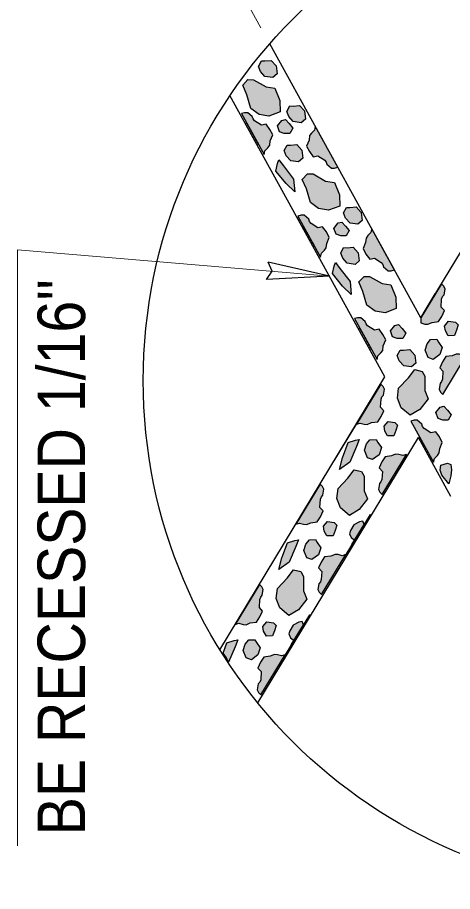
# Model space of a CAD drawing. Extents: x -3326 to 392, y -495 to 2248.
# Drawn here: x -1242.1 to -1123.1, y -148.1 to 90.8 of the extents above; entities that cross this region are included whole.
import ezdxf

# ---------------------------------------------------------------- set-up
doc = ezdxf.new("R2010")
doc.units = 0
doc.header["$LTSCALE"] = 5.2
doc.layers.add('1', color=7, linetype='Continuous', lineweight=25)

msp = doc.modelspace()

# ---------------------------------------------------------------- hatches: boundary and pattern name
at = {"layer": '1'}
for points in [[(-1174.456, 78.948), (-1172.742, 79.112), (-1171.359, 77.588), (-1171.107, 75.383), (-1172.245, 74.392), (-1174.403, 74.706), (-1175.638, 76.07), (-1176.166, 77.464), (-1175.378, 78.981)], [(-1173.322, 63.883), (-1176.028, 64.315), (-1178.263, 65.969), (-1179.356, 69.697), (-1180.499, 72.314), (-1179.05, 73.834), (-1177.541, 73.825), (-1174.113, 71.867), (-1171.739, 71.491), (-1170.353, 68.105), (-1170.278, 65.02)], [(-1174.655, 53.353), (-1174.399, 54.394), (-1173.582, 55.205), (-1173.114, 55.884), (-1172.952, 57.117), (-1172.286, 58.747), (-1173.053, 60.248), (-1174.078, 61.668), (-1175.363, 61.38), (-1177.227, 62.578), (-1177.65, 63.126), (-1177.863, 63.731), (-1179.108, 64.788), (-1179.957, 64.801), (-1180.837, 64.562)], [(-1166.705, 66.626), (-1164.99, 66.79), (-1163.608, 65.267), (-1163.355, 63.062), (-1164.494, 62.072), (-1166.653, 62.385), (-1167.887, 63.749), (-1168.414, 65.142), (-1167.627, 66.659)], [(-1169.143, 59.158), (-1170.41, 59.602), (-1170.993, 61.204), (-1169.826, 62.69), (-1168.822, 62.943), (-1167.787, 61.83), (-1166.818, 60.619), (-1167.633, 59.148)], [(-1160.644, 61.08), (-1160.9, 60.038), (-1161.717, 59.228), (-1162.185, 58.548), (-1162.348, 57.316), (-1163.013, 55.686), (-1162.247, 54.185), (-1161.223, 52.764), (-1159.937, 53.053), (-1158.072, 51.855), (-1157.649, 51.307), (-1157.437, 50.702), (-1156.191, 49.645), (-1155.342, 49.633), (-1154.463, 49.872)], [(-1167.418, 55.922), (-1165.703, 56.086), (-1164.321, 54.562), (-1164.068, 52.358), (-1165.207, 51.368), (-1167.365, 51.681), (-1168.599, 53.045), (-1169.127, 54.438), (-1168.339, 55.955)], [(-1169.362, 50.279), (-1166.574, 46.643), (-1166.268, 43.143), (-1168.626, 45.453), (-1171.403, 48.853), (-1170.967, 50.898), (-1170.605, 51.879)], [(-1157.012, 38.145), (-1159.717, 38.577), (-1161.954, 40.231), (-1163.047, 43.958), (-1164.189, 46.576), (-1162.741, 48.097), (-1161.231, 48.087), (-1157.803, 46.128), (-1155.429, 45.753), (-1154.043, 42.367), (-1153.967, 39.283)], [(-1151.178, 38.89), (-1149.464, 39.054), (-1148.082, 37.53), (-1147.829, 35.325), (-1148.967, 34.336), (-1151.127, 34.648), (-1152.361, 36.013), (-1152.888, 37.407), (-1152.1, 38.923)], [(-1159.202, 25.332), (-1158.946, 26.373), (-1158.129, 27.184), (-1157.661, 27.863), (-1157.498, 29.096), (-1156.832, 30.726), (-1157.599, 32.227), (-1158.623, 33.648), (-1159.909, 33.359), (-1161.773, 34.557), (-1162.197, 35.105), (-1162.409, 35.71), (-1163.655, 36.767), (-1164.504, 36.779), (-1165.383, 36.54)], [(-1153.688, 31.137), (-1154.956, 31.581), (-1155.539, 33.183), (-1154.373, 34.669), (-1153.368, 34.922), (-1152.332, 33.808), (-1151.364, 32.598), (-1152.178, 31.128)], [(-1145.191, 33.058), (-1145.447, 32.018), (-1146.263, 31.207), (-1146.732, 30.528), (-1146.894, 29.295), (-1147.56, 27.665), (-1146.793, 26.163), (-1145.768, 24.743), (-1144.483, 25.032), (-1142.618, 23.834), (-1142.196, 23.286), (-1141.983, 22.681), (-1140.738, 21.624), (-1139.888, 21.611), (-1139.009, 21.85)], [(-1151.963, 27.901), (-1150.249, 28.065), (-1148.868, 26.541), (-1148.614, 24.336), (-1149.753, 23.347), (-1151.912, 23.659), (-1153.146, 25.024), (-1153.673, 26.418), (-1152.885, 27.934)], [(-1153.908, 22.258), (-1151.121, 18.623), (-1150.815, 15.123), (-1153.173, 17.431), (-1155.949, 20.831), (-1155.513, 22.876), (-1155.151, 23.858)], [(-1141.558, 10.123), (-1144.264, 10.556), (-1146.5, 12.21), (-1147.592, 15.938), (-1148.736, 18.555), (-1147.288, 20.075), (-1145.778, 20.066), (-1142.35, 18.108), (-1139.976, 17.733), (-1138.59, 14.347), (-1138.514, 11.261)], [(-1131.781, 8.763), (-1131.769, 7.348), (-1130.659, 7.044), (-1129.837, 6.977), (-1128.688, 7.451), (-1126.943, 7.687), (-1126.024, 9.1), (-1125.303, 10.696), (-1126.194, 11.667), (-1126.086, 13.88), (-1125.822, 14.52), (-1125.404, 15.006), (-1125.109, 16.613), (-1125.521, 17.355), (-1126.167, 17.998)], [(-1143.748, -2.689), (-1143.493, -1.648), (-1142.676, -0.837), (-1142.207, -0.158), (-1142.044, 1.074), (-1141.379, 2.704), (-1142.146, 4.206), (-1143.17, 5.626), (-1144.456, 5.338), (-1146.32, 6.536), (-1146.743, 7.083), (-1146.956, 7.688), (-1148.201, 8.745), (-1149.051, 8.758), (-1149.929, 8.519)], [(-1125.018, 5.167), (-1125.266, 6.487), (-1124.168, 7.792), (-1122.298, 7.521), (-1121.578, 6.777), (-1122.027, 5.324), (-1122.592, 3.881), (-1124.273, 3.853)], [(-1138.235, 3.116), (-1139.503, 3.559), (-1140.086, 5.162), (-1138.919, 6.648), (-1137.915, 6.901), (-1136.879, 5.788), (-1135.911, 4.578), (-1136.725, 3.106)], [(-1126.963, 2.058), (-1125.966, 0.653), (-1126.598, -1.304), (-1128.383, -2.623), (-1129.808, -2.13), (-1130.613, -0.103), (-1130.046, 1.648), (-1129.102, 2.8), (-1127.394, 2.873)], [(-1136.51, -0.121), (-1134.795, 0.044), (-1133.413, -1.48), (-1133.16, -3.685), (-1134.299, -4.675), (-1136.457, -4.362), (-1137.692, -2.998), (-1138.22, -1.604), (-1137.432, -0.088)], [(-1119.115, -1.241), (-1120.145, -1.538), (-1121.255, -1.235), (-1122.078, -1.167), (-1123.227, -1.642), (-1124.972, -1.878), (-1125.89, -3.291), (-1126.611, -4.887), (-1125.72, -5.858), (-1125.828, -8.071), (-1126.092, -8.711), (-1126.51, -9.197), (-1126.805, -10.803), (-1126.393, -11.546), (-1125.748, -12.188)], [(-1137.183, -15.827), (-1138.158, -13.266), (-1137.839, -10.503), (-1135.153, -7.697), (-1133.454, -5.401), (-1131.414, -5.898), (-1130.669, -7.212), (-1130.658, -11.159), (-1129.799, -13.404), (-1132.043, -16.294), (-1134.679, -17.898)], [(-1149.381, -20.318), (-1148.351, -20.021), (-1147.241, -20.324), (-1146.418, -20.392), (-1145.269, -19.918), (-1143.524, -19.683), (-1142.606, -18.268), (-1141.885, -16.672), (-1142.776, -15.703), (-1142.668, -13.489), (-1142.404, -12.849), (-1141.986, -12.363), (-1141.691, -10.757), (-1142.102, -10.013), (-1142.748, -9.371)], [(-1125.8, -19.217), (-1127.068, -18.773), (-1127.652, -17.17), (-1126.484, -15.684), (-1125.48, -15.431), (-1124.445, -16.544), (-1123.477, -17.755), (-1124.291, -19.226)], [(-1141.6, -22.203), (-1141.848, -20.883), (-1140.749, -19.578), (-1138.88, -19.848), (-1138.159, -20.593), (-1138.608, -22.045), (-1139.174, -23.488), (-1140.855, -23.516)], [(-1128.294, -30.711), (-1128.038, -29.669), (-1127.222, -28.858), (-1126.753, -28.179), (-1126.591, -26.947), (-1125.925, -25.317), (-1126.693, -23.815), (-1127.717, -22.395), (-1129.002, -22.683), (-1130.867, -21.486), (-1131.289, -20.938), (-1131.503, -20.332), (-1132.748, -19.276), (-1133.597, -19.263), (-1134.476, -19.502)], [(-1149.406, -26.44), (-1151.167, -30.669), (-1154.048, -32.679), (-1153.223, -29.485), (-1151.66, -25.382), (-1149.67, -24.741), (-1148.638, -24.564)], [(-1143.545, -25.311), (-1142.548, -26.716), (-1143.179, -28.673), (-1144.964, -29.993), (-1146.39, -29.499), (-1147.195, -27.472), (-1146.628, -25.722), (-1145.683, -24.569), (-1143.976, -24.496)], [(-1135.697, -28.609), (-1136.727, -28.908), (-1137.837, -28.604), (-1138.659, -28.537), (-1139.808, -29.01), (-1141.553, -29.246), (-1142.472, -30.659), (-1143.193, -32.256), (-1142.302, -33.226), (-1142.41, -35.439), (-1142.673, -36.079), (-1143.092, -36.566), (-1143.387, -38.172), (-1142.975, -38.914), (-1142.329, -39.557)], [(-1126.007, -34.238), (-1126.508, -32.931), (-1126.322, -31.497), (-1124.509, -30.967), (-1123.545, -31.345), (-1123.35, -32.852), (-1123.542, -34.476), (-1124.138, -36.601)], [(-1153.765, -43.196), (-1154.739, -40.635), (-1154.421, -37.872), (-1151.735, -35.066), (-1150.036, -32.77), (-1147.996, -33.267), (-1147.251, -34.581), (-1147.239, -38.528), (-1146.381, -40.773), (-1148.624, -43.663), (-1151.261, -45.267)], [(-1165.963, -47.688), (-1164.933, -47.39), (-1163.822, -47.693), (-1163, -47.761), (-1161.851, -47.287), (-1160.106, -47.051), (-1159.188, -45.638), (-1158.467, -44.042), (-1159.358, -43.071), (-1159.249, -40.858), (-1158.985, -40.218), (-1158.568, -39.732), (-1158.273, -38.125), (-1158.684, -37.383), (-1159.33, -36.74)], [(-1158.182, -49.571), (-1158.429, -48.251), (-1157.331, -46.946), (-1155.462, -47.217), (-1154.741, -47.961), (-1155.19, -49.414), (-1155.756, -50.857), (-1157.437, -50.884)], [(-1151.289, -50.298), (-1150.805, -51.331), (-1150.093, -51.885), (-1149.896, -52.067), (-1150.62, -53.242), (-1147.303, -47.768), (-1147.679, -46.883), (-1148.52, -47.05), (-1150.123, -47.865), (-1151.006, -49.424)], [(-1165.988, -53.809), (-1167.748, -58.038), (-1170.63, -60.048), (-1169.804, -56.853), (-1168.242, -52.751), (-1166.252, -52.109), (-1165.22, -51.933)], [(-1160.127, -52.68), (-1159.129, -54.084), (-1159.761, -56.042), (-1161.546, -57.361), (-1162.972, -56.868), (-1163.777, -54.84), (-1163.209, -53.09), (-1162.265, -51.938), (-1160.558, -51.864)], [(-1152.278, -55.978), (-1153.308, -56.276), (-1154.418, -55.973), (-1155.241, -55.905), (-1156.39, -56.379), (-1158.135, -56.615), (-1159.053, -58.028), (-1159.774, -59.624), (-1158.883, -60.595), (-1158.992, -62.808), (-1159.255, -63.448), (-1159.673, -63.934), (-1159.968, -65.541), (-1159.557, -66.283), (-1158.911, -66.926)], [(-1170.346, -70.564), (-1171.321, -68.003), (-1171.003, -65.241), (-1168.317, -62.434), (-1166.618, -60.138), (-1164.578, -60.636), (-1163.832, -61.949), (-1163.821, -65.897), (-1162.963, -68.142), (-1165.206, -71.032), (-1167.842, -72.636)], [(-1182.544, -75.056), (-1181.514, -74.758), (-1180.404, -75.062), (-1179.582, -75.129), (-1178.433, -74.656), (-1176.688, -74.42), (-1175.769, -73.006), (-1175.048, -71.41), (-1175.939, -70.44), (-1175.831, -68.227), (-1175.567, -67.587), (-1175.149, -67.1), (-1174.854, -65.494), (-1175.266, -64.751), (-1175.912, -64.108)], [(-1174.763, -76.94), (-1175.011, -75.62), (-1173.913, -74.315), (-1172.043, -74.586), (-1171.322, -75.33), (-1171.772, -76.782), (-1172.338, -78.225), (-1174.018, -78.253)], [(-1167.871, -77.668), (-1167.387, -78.699), (-1166.675, -79.254), (-1166.477, -79.436), (-1167.202, -80.61), (-1163.885, -75.137), (-1164.261, -74.251), (-1165.102, -74.419), (-1166.705, -75.234), (-1167.588, -76.793)], [(-1182.569, -81.178), (-1184.33, -85.407), (-1184.894, -84.18), (-1185.813, -82.892), (-1184.823, -80.119), (-1182.833, -79.478), (-1181.802, -79.302)], [(-1176.708, -80.048), (-1175.711, -81.453), (-1176.342, -83.411), (-1178.128, -84.73), (-1179.553, -84.237), (-1180.358, -82.209), (-1179.791, -80.459), (-1178.847, -79.307), (-1177.139, -79.233)], [(-1168.86, -83.347), (-1169.89, -83.645), (-1171, -83.342), (-1171.822, -83.274), (-1172.972, -83.748), (-1174.717, -83.983), (-1175.635, -85.398), (-1176.356, -86.993), (-1175.464, -87.963), (-1175.573, -90.177), (-1175.837, -90.817), (-1176.255, -91.303), (-1176.55, -92.909), (-1176.138, -93.653), (-1175.493, -94.294)]]:
    msp.add_hatch(color=256, dxfattribs=at).paths.add_polyline_path(points)

# ---------------------------------------------------------------- linework, layer by layer
at = {"layer": '1', "lineweight": 13}
msp.add_line((-1175.494, 88.025), (-1195.457, 124.223), dxfattribs=at)
at = {"layer": '1'}
for p, q in [((-1131.781, 8.763), (-1074.052, 104.073)), ((-1131.781, 8.763), (-1173.08, 83.648)), ((-1141.584, -7.423), (-1183.984, 69.459)), ((-1156.787, 20.148), (-1173.561, 23.907)), ((-1156.787, 20.148), (-1173.953, 19.242)), ((-1186.736, -81.968), (-1141.584, -7.423)), ((-1176.374, -96.518), (-1132.445, -23.992)), ((-1123.551, -40.118), (-1132.445, -23.992))]:
    msp.add_line(p, q, dxfattribs=at)
for points in [[(-1174.456, 78.948), (-1172.742, 79.112), (-1171.359, 77.588), (-1171.107, 75.383), (-1172.245, 74.392), (-1174.403, 74.706), (-1175.638, 76.07), (-1176.166, 77.464), (-1175.378, 78.981)], [(-1173.322, 63.883), (-1176.028, 64.315), (-1178.263, 65.969), (-1179.356, 69.697), (-1180.499, 72.314), (-1179.05, 73.834), (-1177.541, 73.825), (-1174.113, 71.867), (-1171.739, 71.491), (-1170.353, 68.105), (-1170.278, 65.02)], [(-1174.655, 53.353), (-1174.399, 54.394), (-1173.582, 55.205), (-1173.114, 55.884), (-1172.952, 57.117), (-1172.286, 58.747), (-1173.053, 60.248), (-1174.078, 61.668), (-1175.363, 61.38), (-1177.227, 62.578), (-1177.65, 63.126), (-1177.863, 63.731), (-1179.108, 64.788), (-1179.957, 64.801), (-1180.837, 64.562)], [(-1166.705, 66.626), (-1164.99, 66.79), (-1163.608, 65.267), (-1163.355, 63.062), (-1164.494, 62.072), (-1166.653, 62.385), (-1167.887, 63.749), (-1168.414, 65.142), (-1167.627, 66.659)], [(-1169.143, 59.158), (-1170.41, 59.602), (-1170.993, 61.204), (-1169.826, 62.69), (-1168.822, 62.943), (-1167.787, 61.83), (-1166.818, 60.619), (-1167.633, 59.148)], [(-1160.644, 61.08), (-1160.9, 60.038), (-1161.717, 59.228), (-1162.185, 58.548), (-1162.348, 57.316), (-1163.013, 55.686), (-1162.247, 54.185), (-1161.223, 52.764), (-1159.937, 53.053), (-1158.072, 51.855), (-1157.649, 51.307), (-1157.437, 50.702), (-1156.191, 49.645), (-1155.342, 49.633), (-1154.463, 49.872)], [(-1167.418, 55.922), (-1165.703, 56.086), (-1164.321, 54.562), (-1164.068, 52.358), (-1165.207, 51.368), (-1167.365, 51.681), (-1168.599, 53.045), (-1169.127, 54.438), (-1168.339, 55.955)], [(-1169.362, 50.279), (-1166.574, 46.643), (-1166.268, 43.143), (-1168.626, 45.453), (-1171.403, 48.853), (-1170.967, 50.898), (-1170.605, 51.879)], [(-1157.012, 38.145), (-1159.717, 38.577), (-1161.954, 40.231), (-1163.047, 43.958), (-1164.189, 46.576), (-1162.741, 48.097), (-1161.231, 48.087), (-1157.803, 46.128), (-1155.429, 45.753), (-1154.043, 42.367), (-1153.967, 39.283)], [(-1151.178, 38.89), (-1149.464, 39.054), (-1148.082, 37.53), (-1147.829, 35.325), (-1148.967, 34.336), (-1151.127, 34.648), (-1152.361, 36.013), (-1152.888, 37.407), (-1152.1, 38.923)], [(-1159.202, 25.332), (-1158.946, 26.373), (-1158.129, 27.184), (-1157.661, 27.863), (-1157.498, 29.096), (-1156.832, 30.726), (-1157.599, 32.227), (-1158.623, 33.648), (-1159.909, 33.359), (-1161.773, 34.557), (-1162.197, 35.105), (-1162.409, 35.71), (-1163.655, 36.767), (-1164.504, 36.779), (-1165.383, 36.54)], [(-1153.688, 31.137), (-1154.956, 31.581), (-1155.539, 33.183), (-1154.373, 34.669), (-1153.368, 34.922), (-1152.332, 33.808), (-1151.364, 32.598), (-1152.178, 31.128)], [(-1145.191, 33.058), (-1145.447, 32.018), (-1146.263, 31.207), (-1146.732, 30.528), (-1146.894, 29.295), (-1147.56, 27.665), (-1146.793, 26.163), (-1145.768, 24.743), (-1144.483, 25.032), (-1142.618, 23.834), (-1142.196, 23.286), (-1141.983, 22.681), (-1140.738, 21.624), (-1139.888, 21.611), (-1139.009, 21.85)], [(-1151.963, 27.901), (-1150.249, 28.065), (-1148.868, 26.541), (-1148.614, 24.336), (-1149.753, 23.347), (-1151.912, 23.659), (-1153.146, 25.024), (-1153.673, 26.418), (-1152.885, 27.934)], [(-1153.908, 22.258), (-1151.121, 18.623), (-1150.815, 15.123), (-1153.173, 17.431), (-1155.949, 20.831), (-1155.513, 22.876), (-1155.151, 23.858)], [(-1141.558, 10.123), (-1144.264, 10.556), (-1146.5, 12.21), (-1147.592, 15.938), (-1148.736, 18.555), (-1147.288, 20.075), (-1145.778, 20.066), (-1142.35, 18.108), (-1139.976, 17.733), (-1138.59, 14.347), (-1138.514, 11.261)], [(-1131.781, 8.763), (-1131.769, 7.348), (-1130.659, 7.044), (-1129.837, 6.977), (-1128.688, 7.451), (-1126.943, 7.687), (-1126.024, 9.1), (-1125.303, 10.696), (-1126.194, 11.667), (-1126.086, 13.88), (-1125.822, 14.52), (-1125.404, 15.006), (-1125.109, 16.613), (-1125.521, 17.355), (-1126.167, 17.998)], [(-1143.748, -2.689), (-1143.493, -1.648), (-1142.676, -0.837), (-1142.207, -0.158), (-1142.044, 1.074), (-1141.379, 2.704), (-1142.146, 4.206), (-1143.17, 5.626), (-1144.456, 5.338), (-1146.32, 6.536), (-1146.743, 7.083), (-1146.956, 7.688), (-1148.201, 8.745), (-1149.051, 8.758), (-1149.929, 8.519)], [(-1125.018, 5.167), (-1125.266, 6.487), (-1124.168, 7.792), (-1122.298, 7.521), (-1121.578, 6.777), (-1122.027, 5.324), (-1122.592, 3.881), (-1124.273, 3.853)], [(-1138.235, 3.116), (-1139.503, 3.559), (-1140.086, 5.162), (-1138.919, 6.648), (-1137.915, 6.901), (-1136.879, 5.788), (-1135.911, 4.578), (-1136.725, 3.106)], [(-1126.963, 2.058), (-1125.966, 0.653), (-1126.598, -1.304), (-1128.383, -2.623), (-1129.808, -2.13), (-1130.613, -0.103), (-1130.046, 1.648), (-1129.102, 2.8), (-1127.394, 2.873)], [(-1136.51, -0.121), (-1134.795, 0.044), (-1133.413, -1.48), (-1133.16, -3.685), (-1134.299, -4.675), (-1136.457, -4.362), (-1137.692, -2.998), (-1138.22, -1.604), (-1137.432, -0.088)], [(-1119.115, -1.241), (-1120.145, -1.538), (-1121.255, -1.235), (-1122.078, -1.167), (-1123.227, -1.642), (-1124.972, -1.878), (-1125.89, -3.291), (-1126.611, -4.887), (-1125.72, -5.858), (-1125.828, -8.071), (-1126.092, -8.711), (-1126.51, -9.197), (-1126.805, -10.803), (-1126.393, -11.546), (-1125.748, -12.188)], [(-1137.183, -15.827), (-1138.158, -13.266), (-1137.839, -10.503), (-1135.153, -7.697), (-1133.454, -5.401), (-1131.414, -5.898), (-1130.669, -7.212), (-1130.658, -11.159), (-1129.799, -13.404), (-1132.043, -16.294), (-1134.679, -17.898)], [(-1149.381, -20.318), (-1148.351, -20.021), (-1147.241, -20.324), (-1146.418, -20.392), (-1145.269, -19.918), (-1143.524, -19.683), (-1142.606, -18.268), (-1141.885, -16.672), (-1142.776, -15.703), (-1142.668, -13.489), (-1142.404, -12.849), (-1141.986, -12.363), (-1141.691, -10.757), (-1142.102, -10.013), (-1142.748, -9.371)], [(-1125.8, -19.217), (-1127.068, -18.773), (-1127.652, -17.17), (-1126.484, -15.684), (-1125.48, -15.431), (-1124.445, -16.544), (-1123.477, -17.755), (-1124.291, -19.226)], [(-1141.6, -22.203), (-1141.848, -20.883), (-1140.749, -19.578), (-1138.88, -19.848), (-1138.159, -20.593), (-1138.608, -22.045), (-1139.174, -23.488), (-1140.855, -23.516)], [(-1128.294, -30.711), (-1128.038, -29.669), (-1127.222, -28.858), (-1126.753, -28.179), (-1126.591, -26.947), (-1125.925, -25.317), (-1126.693, -23.815), (-1127.717, -22.395), (-1129.002, -22.683), (-1130.867, -21.486), (-1131.289, -20.938), (-1131.503, -20.332), (-1132.748, -19.276), (-1133.597, -19.263), (-1134.476, -19.502)], [(-1149.406, -26.44), (-1151.167, -30.669), (-1154.048, -32.679), (-1153.223, -29.485), (-1151.66, -25.382), (-1149.67, -24.741), (-1148.638, -24.564)], [(-1143.545, -25.311), (-1142.548, -26.716), (-1143.179, -28.673), (-1144.964, -29.993), (-1146.39, -29.499), (-1147.195, -27.472), (-1146.628, -25.722), (-1145.683, -24.569), (-1143.976, -24.496)], [(-1135.697, -28.609), (-1136.727, -28.908), (-1137.837, -28.604), (-1138.659, -28.537), (-1139.808, -29.01), (-1141.553, -29.246), (-1142.472, -30.659), (-1143.193, -32.256), (-1142.302, -33.226), (-1142.41, -35.439), (-1142.673, -36.079), (-1143.092, -36.566), (-1143.387, -38.172), (-1142.975, -38.914), (-1142.329, -39.557)], [(-1126.007, -34.238), (-1126.508, -32.931), (-1126.322, -31.497), (-1124.509, -30.967), (-1123.545, -31.345), (-1123.35, -32.852), (-1123.542, -34.476), (-1124.138, -36.601)], [(-1153.765, -43.196), (-1154.739, -40.635), (-1154.421, -37.872), (-1151.735, -35.066), (-1150.036, -32.77), (-1147.996, -33.267), (-1147.251, -34.581), (-1147.239, -38.528), (-1146.381, -40.773), (-1148.624, -43.663), (-1151.261, -45.267)], [(-1165.963, -47.688), (-1164.933, -47.39), (-1163.822, -47.693), (-1163, -47.761), (-1161.851, -47.287), (-1160.106, -47.051), (-1159.188, -45.638), (-1158.467, -44.042), (-1159.358, -43.071), (-1159.249, -40.858), (-1158.985, -40.218), (-1158.568, -39.732), (-1158.273, -38.125), (-1158.684, -37.383), (-1159.33, -36.74)], [(-1158.182, -49.571), (-1158.429, -48.251), (-1157.331, -46.946), (-1155.462, -47.217), (-1154.741, -47.961), (-1155.19, -49.414), (-1155.756, -50.857), (-1157.437, -50.884)], [(-1151.289, -50.298), (-1150.805, -51.331), (-1150.093, -51.885), (-1149.896, -52.067), (-1150.62, -53.242), (-1147.303, -47.768), (-1147.679, -46.883), (-1148.52, -47.05), (-1150.123, -47.865), (-1151.006, -49.424)], [(-1165.988, -53.809), (-1167.748, -58.038), (-1170.63, -60.048), (-1169.804, -56.853), (-1168.242, -52.751), (-1166.252, -52.109), (-1165.22, -51.933)], [(-1160.127, -52.68), (-1159.129, -54.084), (-1159.761, -56.042), (-1161.546, -57.361), (-1162.972, -56.868), (-1163.777, -54.84), (-1163.209, -53.09), (-1162.265, -51.938), (-1160.558, -51.864)], [(-1152.278, -55.978), (-1153.308, -56.276), (-1154.418, -55.973), (-1155.241, -55.905), (-1156.39, -56.379), (-1158.135, -56.615), (-1159.053, -58.028), (-1159.774, -59.624), (-1158.883, -60.595), (-1158.992, -62.808), (-1159.255, -63.448), (-1159.673, -63.934), (-1159.968, -65.541), (-1159.557, -66.283), (-1158.911, -66.926)], [(-1170.346, -70.564), (-1171.321, -68.003), (-1171.003, -65.241), (-1168.317, -62.434), (-1166.618, -60.138), (-1164.578, -60.636), (-1163.832, -61.949), (-1163.821, -65.897), (-1162.963, -68.142), (-1165.206, -71.032), (-1167.842, -72.636)], [(-1182.544, -75.056), (-1181.514, -74.758), (-1180.404, -75.062), (-1179.582, -75.129), (-1178.433, -74.656), (-1176.688, -74.42), (-1175.769, -73.006), (-1175.048, -71.41), (-1175.939, -70.44), (-1175.831, -68.227), (-1175.567, -67.587), (-1175.149, -67.1), (-1174.854, -65.494), (-1175.266, -64.751), (-1175.912, -64.108)], [(-1174.763, -76.94), (-1175.011, -75.62), (-1173.913, -74.315), (-1172.043, -74.586), (-1171.322, -75.33), (-1171.772, -76.782), (-1172.338, -78.225), (-1174.018, -78.253)], [(-1167.871, -77.668), (-1167.387, -78.699), (-1166.675, -79.254), (-1166.477, -79.436), (-1167.202, -80.61), (-1163.885, -75.137), (-1164.261, -74.251), (-1165.102, -74.419), (-1166.705, -75.234), (-1167.588, -76.793)], [(-1182.569, -81.178), (-1184.33, -85.407), (-1184.894, -84.18), (-1185.813, -82.892), (-1184.823, -80.119), (-1182.833, -79.478), (-1181.802, -79.302)], [(-1176.708, -80.048), (-1175.711, -81.453), (-1176.342, -83.411), (-1178.128, -84.73), (-1179.553, -84.237), (-1180.358, -82.209), (-1179.791, -80.459), (-1178.847, -79.307), (-1177.139, -79.233)], [(-1168.86, -83.347), (-1169.89, -83.645), (-1171, -83.342), (-1171.822, -83.274), (-1172.972, -83.748), (-1174.717, -83.983), (-1175.635, -85.398), (-1176.356, -86.993), (-1175.464, -87.963), (-1175.573, -90.177), (-1175.837, -90.817), (-1176.255, -91.303), (-1176.55, -92.909), (-1176.138, -93.653), (-1175.493, -94.294)]]:
    msp.add_lwpolyline(points, close=True, dxfattribs=at)
for points in [[(-1177.242, 57.234), (-1177.123, 57.283), (-1176.867, 57.363), (-1176.21, 56.15), (-1179.301, 61.754), (-1179.766, 61.811)], [(-1161.788, 29.213), (-1161.669, 29.261), (-1161.413, 29.343), (-1160.756, 28.128), (-1163.847, 33.733), (-1164.312, 33.79)], [(-1173.953, 19.242), (-1172.442, 21.488), (-1173.561, 23.907)], [(-1130.438, 10.979), (-1130.426, 10.968), (-1131.15, 9.793), (-1127.834, 15.267), (-1127.837, 15.273)], [(-1146.334, 1.192), (-1146.216, 1.24), (-1145.959, 1.321), (-1145.303, 0.108), (-1148.393, 5.712), (-1148.858, 5.768)], [(-1147.017, -16.393), (-1147.008, -16.402), (-1147.732, -17.576), (-1144.416, -12.103), (-1144.417, -12.1)], [(-1155.444, -30.307), (-1149.39, -20.313), (-1149.392, -20.314)], [(-1163.596, -43.764), (-1163.589, -43.77), (-1164.162, -44.699)], [(-1145.359, -45.312), (-1145.636, -45.037), (-1152.269, -55.984), (-1151.727, -55.828)], [(-1180.174, -71.136), (-1180.171, -71.139), (-1180.475, -71.633)], [(-1161.938, -72.683), (-1162.217, -72.405), (-1168.851, -83.353), (-1168.304, -83.194)]]:
    msp.add_lwpolyline(points, dxfattribs=at)
at = {"layer": '1', "lineweight": 13}
msp.add_lwpolyline([(-1156.784, 20.139), (-1242.086, 27.311), (-1242.086, -135.598)], dxfattribs=at)
at = {"layer": '1'}
msp.add_circle((-1068.012, -8.387), 139.677, dxfattribs=at)

# ---------------------------------------------------------------- texts
at = {"layer": '1', "width": 0.9}
msp.add_text("BE RECESSED 1/16''", height=13, rotation=90, dxfattribs=at).set_placement((-1223.594, -132.689))

doc.saveas('drawing.dxf')
